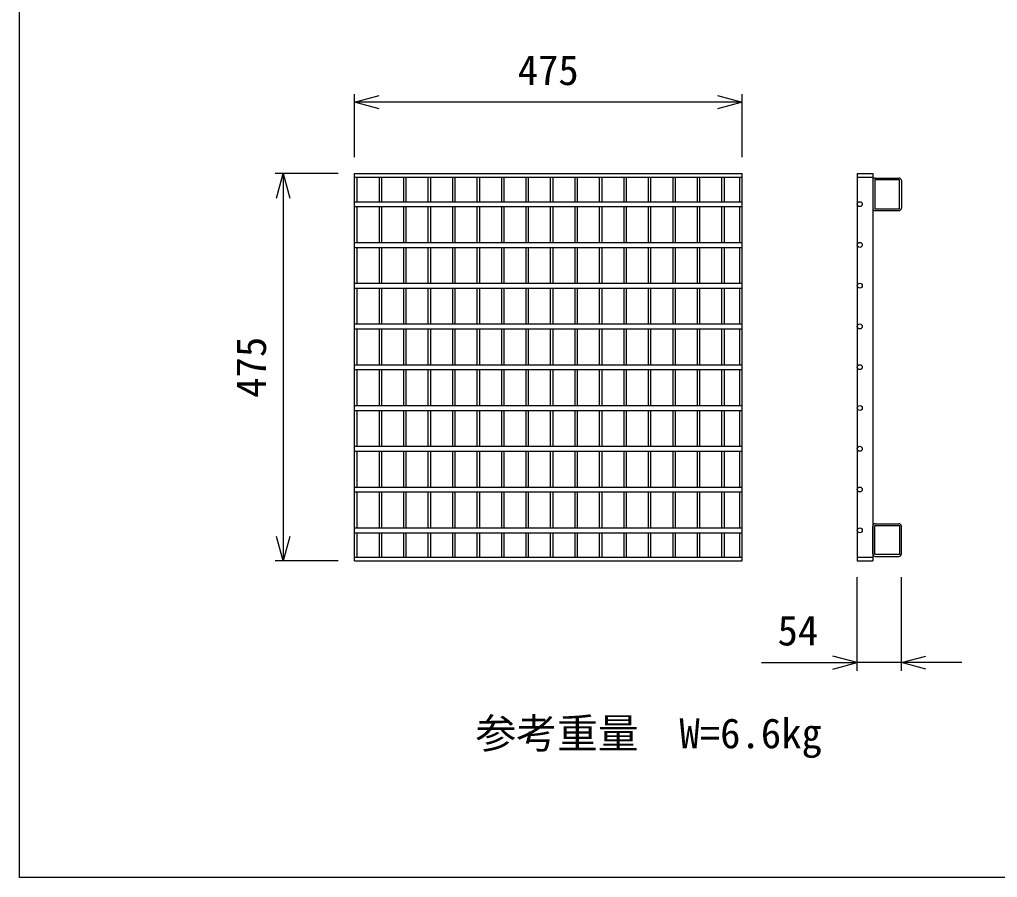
# Model space of a CAD drawing. Units: millimetres, scale not verified. Extents: x -10500 to 10500, y -7425 to 7425.
# Drawn here: x -8250 to -7051, y -5552 to -4500 of the extents above; entities that cross this region are included whole.
import ezdxf
from ezdxf.enums import TextEntityAlignment as Align

# ---------------------------------------------------------------- set-up
doc = ezdxf.new("R2010")
doc.units = ezdxf.units.MM
doc.header["$LTSCALE"] = 25
for name, color, linetype, lineweight in [('0-1_DIM', 7, 'Continuous', 25), ('0-3_HATCH', 6, 'Continuous', 25), ('0-7_TXT', 7, 'Continuous', 25)]:
    doc.layers.add(name, color=color, linetype=linetype, lineweight=lineweight)
doc.styles.add('ＭＳ ゴシック', font='')
doc.styles.get('ＭＳ ゴシック').set_extended_font_data('MS Gothic')

msp = doc.modelspace()

# ---------------------------------------------------------------- linework, layer by layer
at = {"layer": '0-1_DIM'}
for p, q in [((-7839.36, -4669.24), (-7839.36, -4591.74)), ((-7364.36, -4601.74), (-7839.36, -4601.74)), ((-7364.36, -4669.24), (-7364.36, -4591.74)), ((-7859.36, -4689.24), (-7936.86, -4689.24)), ((-7926.86, -4689.24), (-7926.86, -5164.24)), ((-7859.36, -5164.24), (-7936.86, -5164.24)), ((-7223.04, -5298.96), (-7223.04, -5184.24)), ((-7169.04, -5298.96), (-7169.04, -5184.24)), ((-7340.3, -5288.96), (-7223.04, -5288.96)), ((-7169.04, -5288.96), (-7223.04, -5288.96)), ((-7095.08, -5288.96), (-7169.04, -5288.96))]:
    msp.add_line(p, q, dxfattribs=at)
for points in [[(-7809.36, -4609.78), (-7839.36, -4601.74), (-7809.36, -4593.7)], [(-7394.36, -4593.7), (-7364.36, -4601.74), (-7394.36, -4609.78)], [(-7934.9, -4719.24), (-7926.86, -4689.24), (-7918.82, -4719.24)], [(-7918.82, -5134.24), (-7926.86, -5164.24), (-7934.9, -5134.24)], [(-7253.04, -5297), (-7223.04, -5288.96), (-7253.04, -5280.92)], [(-7139.04, -5297), (-7169.04, -5288.96), (-7139.04, -5280.92)]]:
    msp.add_lwpolyline(points, dxfattribs=at)
at = {"layer": '0-3_HATCH'}
for p, q in [((-7839.36, -4689.24), (-7364.36, -4689.24)), ((-7839.36, -5164.24), (-7839.36, -4689.24)), ((-7839.36, -4693.74), (-7364.36, -4693.74)), ((-7836.36, -4693.74), (-7836.36, -4723.74)), ((-7809.36, -4693.74), (-7809.36, -4723.74)), ((-7806.36, -4693.74), (-7806.36, -4723.74)), ((-7779.36, -4693.74), (-7779.36, -4723.74)), ((-7776.36, -4693.74), (-7776.36, -4723.74)), ((-7749.36, -4693.74), (-7749.36, -4723.74)), ((-7746.36, -4693.74), (-7746.36, -4723.74)), ((-7719.36, -4693.74), (-7719.36, -4723.74)), ((-7716.36, -4693.74), (-7716.36, -4723.74)), ((-7689.36, -4693.74), (-7689.36, -4723.74)), ((-7686.36, -4693.74), (-7686.36, -4723.74)), ((-7659.36, -4693.74), (-7659.36, -4723.74)), ((-7656.36, -4693.74), (-7656.36, -4723.74)), ((-7629.36, -4693.74), (-7629.36, -4723.74)), ((-7626.36, -4693.74), (-7626.36, -4723.74)), ((-7599.36, -4693.74), (-7599.36, -4723.74)), ((-7596.36, -4693.74), (-7596.36, -4723.74)), ((-7569.36, -4693.74), (-7569.36, -4723.74)), ((-7566.36, -4693.74), (-7566.36, -4723.74)), ((-7539.36, -4693.74), (-7539.36, -4723.74)), ((-7536.36, -4693.74), (-7536.36, -4723.74)), ((-7509.36, -4693.74), (-7509.36, -4723.74)), ((-7506.36, -4693.74), (-7506.36, -4723.74)), ((-7479.36, -4693.74), (-7479.36, -4723.74)), ((-7476.36, -4693.74), (-7476.36, -4723.74)), ((-7449.36, -4693.74), (-7449.36, -4723.74)), ((-7446.36, -4693.74), (-7446.36, -4723.74)), ((-7419.36, -4693.74), (-7419.36, -4723.74)), ((-7416.36, -4693.74), (-7416.36, -4723.74)), ((-7389.36, -4693.74), (-7389.36, -4723.74)), ((-7386.36, -4693.74), (-7386.36, -4723.74)), ((-7367.36, -4693.74), (-7367.36, -4723.74)), ((-7364.36, -5164.24), (-7364.36, -4689.24)), ((-7223.04, -4689.24), (-7223.04, -5164.24)), ((-7223.04, -4689.24), (-7204.04, -4689.24)), ((-7223.04, -4693.74), (-7204.04, -4693.74)), ((-7204.04, -4689.24), (-7204.04, -5164.24)), ((-7204.04, -4697.74), (-7204.04, -4731.74)), ((-7201.04, -4694.74), (-7172.04, -4694.74)), ((-7169.04, -4697.74), (-7169.04, -4731.74)), ((-7839.36, -4723.74), (-7364.36, -4723.74)), ((-7839.36, -4729.74), (-7364.36, -4729.74)), ((-7836.36, -4729.74), (-7836.36, -4773.74)), ((-7809.36, -4729.74), (-7809.36, -4773.74)), ((-7806.36, -4729.74), (-7806.36, -4773.74)), ((-7779.36, -4729.74), (-7779.36, -4773.74)), ((-7776.36, -4729.74), (-7776.36, -4773.74)), ((-7749.36, -4729.74), (-7749.36, -4773.74)), ((-7746.36, -4729.74), (-7746.36, -4773.74)), ((-7719.36, -4729.74), (-7719.36, -4773.74)), ((-7716.36, -4729.74), (-7716.36, -4773.74)), ((-7689.36, -4729.74), (-7689.36, -4773.74)), ((-7686.36, -4729.74), (-7686.36, -4773.74)), ((-7659.36, -4729.74), (-7659.36, -4773.74)), ((-7656.36, -4729.74), (-7656.36, -4773.74)), ((-7629.36, -4729.74), (-7629.36, -4773.74)), ((-7626.36, -4729.74), (-7626.36, -4773.74)), ((-7599.36, -4729.74), (-7599.36, -4773.74)), ((-7596.36, -4729.74), (-7596.36, -4773.74)), ((-7569.36, -4729.74), (-7569.36, -4773.74)), ((-7566.36, -4729.74), (-7566.36, -4773.74)), ((-7539.36, -4729.74), (-7539.36, -4773.74)), ((-7536.36, -4729.74), (-7536.36, -4773.74)), ((-7509.36, -4729.74), (-7509.36, -4773.74)), ((-7506.36, -4729.74), (-7506.36, -4773.74)), ((-7479.36, -4729.74), (-7479.36, -4773.74)), ((-7476.36, -4729.74), (-7476.36, -4773.74)), ((-7449.36, -4729.74), (-7449.36, -4773.74)), ((-7446.36, -4729.74), (-7446.36, -4773.74)), ((-7419.36, -4729.74), (-7419.36, -4773.74)), ((-7416.36, -4729.74), (-7416.36, -4773.74)), ((-7389.36, -4729.74), (-7389.36, -4773.74)), ((-7386.36, -4729.74), (-7386.36, -4773.74)), ((-7367.36, -4729.74), (-7367.36, -4773.74)), ((-7201.04, -4734.74), (-7172.04, -4734.74)), ((-7839.36, -4773.74), (-7364.36, -4773.74)), ((-7839.36, -4779.74), (-7364.36, -4779.74)), ((-7836.36, -4779.74), (-7836.36, -4823.74)), ((-7809.36, -4779.74), (-7809.36, -4823.74)), ((-7806.36, -4779.74), (-7806.36, -4823.74)), ((-7779.36, -4779.74), (-7779.36, -4823.74)), ((-7776.36, -4779.74), (-7776.36, -4823.74)), ((-7749.36, -4779.74), (-7749.36, -4823.74)), ((-7746.36, -4779.74), (-7746.36, -4823.74)), ((-7719.36, -4779.74), (-7719.36, -4823.74)), ((-7716.36, -4779.74), (-7716.36, -4823.74)), ((-7689.36, -4779.74), (-7689.36, -4823.74)), ((-7686.36, -4779.74), (-7686.36, -4823.74)), ((-7659.36, -4779.74), (-7659.36, -4823.74)), ((-7656.36, -4779.74), (-7656.36, -4823.74)), ((-7629.36, -4779.74), (-7629.36, -4823.74)), ((-7626.36, -4779.74), (-7626.36, -4823.74)), ((-7599.36, -4779.74), (-7599.36, -4823.74)), ((-7596.36, -4779.74), (-7596.36, -4823.74)), ((-7569.36, -4779.74), (-7569.36, -4823.74)), ((-7566.36, -4779.74), (-7566.36, -4823.74)), ((-7539.36, -4779.74), (-7539.36, -4823.74)), ((-7536.36, -4779.74), (-7536.36, -4823.74)), ((-7509.36, -4779.74), (-7509.36, -4823.74)), ((-7506.36, -4779.74), (-7506.36, -4823.74)), ((-7479.36, -4779.74), (-7479.36, -4823.74)), ((-7476.36, -4779.74), (-7476.36, -4823.74)), ((-7449.36, -4779.74), (-7449.36, -4823.74)), ((-7446.36, -4779.74), (-7446.36, -4823.74)), ((-7419.36, -4779.74), (-7419.36, -4823.74)), ((-7416.36, -4779.74), (-7416.36, -4823.74)), ((-7389.36, -4779.74), (-7389.36, -4823.74)), ((-7386.36, -4779.74), (-7386.36, -4823.74)), ((-7367.36, -4779.74), (-7367.36, -4823.74)), ((-7839.36, -4823.74), (-7364.36, -4823.74)), ((-7839.36, -4829.74), (-7364.36, -4829.74)), ((-7836.36, -4829.74), (-7836.36, -4873.74)), ((-7809.36, -4829.74), (-7809.36, -4873.74)), ((-7806.36, -4829.74), (-7806.36, -4873.74)), ((-7779.36, -4829.74), (-7779.36, -4873.74)), ((-7776.36, -4829.74), (-7776.36, -4873.74)), ((-7749.36, -4829.74), (-7749.36, -4873.74)), ((-7746.36, -4829.74), (-7746.36, -4873.74)), ((-7719.36, -4829.74), (-7719.36, -4873.74)), ((-7716.36, -4829.74), (-7716.36, -4873.74)), ((-7689.36, -4829.74), (-7689.36, -4873.74)), ((-7686.36, -4829.74), (-7686.36, -4873.74)), ((-7659.36, -4829.74), (-7659.36, -4873.74)), ((-7656.36, -4829.74), (-7656.36, -4873.74)), ((-7629.36, -4829.74), (-7629.36, -4873.74)), ((-7626.36, -4829.74), (-7626.36, -4873.74)), ((-7599.36, -4829.74), (-7599.36, -4873.74)), ((-7596.36, -4829.74), (-7596.36, -4873.74)), ((-7569.36, -4829.74), (-7569.36, -4873.74)), ((-7566.36, -4829.74), (-7566.36, -4873.74)), ((-7539.36, -4829.74), (-7539.36, -4873.74)), ((-7536.36, -4829.74), (-7536.36, -4873.74)), ((-7509.36, -4829.74), (-7509.36, -4873.74)), ((-7506.36, -4829.74), (-7506.36, -4873.74)), ((-7479.36, -4829.74), (-7479.36, -4873.74)), ((-7476.36, -4829.74), (-7476.36, -4873.74)), ((-7449.36, -4829.74), (-7449.36, -4873.74)), ((-7446.36, -4829.74), (-7446.36, -4873.74)), ((-7419.36, -4829.74), (-7419.36, -4873.74)), ((-7416.36, -4829.74), (-7416.36, -4873.74)), ((-7389.36, -4829.74), (-7389.36, -4873.74)), ((-7386.36, -4829.74), (-7386.36, -4873.74)), ((-7367.36, -4829.74), (-7367.36, -4873.74)), ((-7839.36, -4873.74), (-7364.36, -4873.74)), ((-7839.36, -4879.74), (-7364.36, -4879.74)), ((-7836.36, -4879.74), (-7836.36, -4923.74)), ((-7809.36, -4879.74), (-7809.36, -4923.74)), ((-7806.36, -4879.74), (-7806.36, -4923.74)), ((-7779.36, -4879.74), (-7779.36, -4923.74)), ((-7776.36, -4879.74), (-7776.36, -4923.74)), ((-7749.36, -4879.74), (-7749.36, -4923.74)), ((-7746.36, -4879.74), (-7746.36, -4923.74)), ((-7719.36, -4879.74), (-7719.36, -4923.74)), ((-7716.36, -4879.74), (-7716.36, -4923.74)), ((-7689.36, -4879.74), (-7689.36, -4923.74)), ((-7686.36, -4879.74), (-7686.36, -4923.74)), ((-7659.36, -4879.74), (-7659.36, -4923.74)), ((-7656.36, -4879.74), (-7656.36, -4923.74)), ((-7629.36, -4879.74), (-7629.36, -4923.74)), ((-7626.36, -4879.74), (-7626.36, -4923.74)), ((-7599.36, -4879.74), (-7599.36, -4923.74)), ((-7596.36, -4879.74), (-7596.36, -4923.74)), ((-7569.36, -4879.74), (-7569.36, -4923.74)), ((-7566.36, -4879.74), (-7566.36, -4923.74)), ((-7539.36, -4879.74), (-7539.36, -4923.74)), ((-7536.36, -4879.74), (-7536.36, -4923.74)), ((-7509.36, -4879.74), (-7509.36, -4923.74)), ((-7506.36, -4879.74), (-7506.36, -4923.74)), ((-7479.36, -4879.74), (-7479.36, -4923.74)), ((-7476.36, -4879.74), (-7476.36, -4923.74)), ((-7449.36, -4879.74), (-7449.36, -4923.74)), ((-7446.36, -4879.74), (-7446.36, -4923.74)), ((-7419.36, -4879.74), (-7419.36, -4923.74)), ((-7416.36, -4879.74), (-7416.36, -4923.74)), ((-7389.36, -4879.74), (-7389.36, -4923.74)), ((-7386.36, -4879.74), (-7386.36, -4923.74)), ((-7367.36, -4879.74), (-7367.36, -4923.74)), ((-7839.36, -4923.74), (-7364.36, -4923.74)), ((-7839.36, -4929.74), (-7364.36, -4929.74)), ((-7836.36, -4929.74), (-7836.36, -4973.74)), ((-7809.36, -4929.74), (-7809.36, -4973.74)), ((-7806.36, -4929.74), (-7806.36, -4973.74)), ((-7779.36, -4929.74), (-7779.36, -4973.74)), ((-7776.36, -4929.74), (-7776.36, -4973.74)), ((-7749.36, -4929.74), (-7749.36, -4973.74)), ((-7746.36, -4929.74), (-7746.36, -4973.74)), ((-7719.36, -4929.74), (-7719.36, -4973.74)), ((-7716.36, -4929.74), (-7716.36, -4973.74)), ((-7689.36, -4929.74), (-7689.36, -4973.74)), ((-7686.36, -4929.74), (-7686.36, -4973.74)), ((-7659.36, -4929.74), (-7659.36, -4973.74)), ((-7656.36, -4929.74), (-7656.36, -4973.74)), ((-7629.36, -4929.74), (-7629.36, -4973.74)), ((-7626.36, -4929.74), (-7626.36, -4973.74)), ((-7599.36, -4929.74), (-7599.36, -4973.74)), ((-7596.36, -4929.74), (-7596.36, -4973.74)), ((-7569.36, -4929.74), (-7569.36, -4973.74)), ((-7566.36, -4929.74), (-7566.36, -4973.74)), ((-7539.36, -4929.74), (-7539.36, -4973.74)), ((-7536.36, -4929.74), (-7536.36, -4973.74)), ((-7509.36, -4929.74), (-7509.36, -4973.74)), ((-7506.36, -4929.74), (-7506.36, -4973.74)), ((-7479.36, -4929.74), (-7479.36, -4973.74)), ((-7476.36, -4929.74), (-7476.36, -4973.74)), ((-7449.36, -4929.74), (-7449.36, -4973.74)), ((-7446.36, -4929.74), (-7446.36, -4973.74)), ((-7419.36, -4929.74), (-7419.36, -4973.74)), ((-7416.36, -4929.74), (-7416.36, -4973.74)), ((-7389.36, -4929.74), (-7389.36, -4973.74)), ((-7386.36, -4929.74), (-7386.36, -4973.74)), ((-7367.36, -4929.74), (-7367.36, -4973.74)), ((-7839.36, -4973.74), (-7364.36, -4973.74)), ((-7839.36, -4979.74), (-7364.36, -4979.74)), ((-7836.36, -4979.74), (-7836.36, -5023.74)), ((-7809.36, -4979.74), (-7809.36, -5023.74)), ((-7806.36, -4979.74), (-7806.36, -5023.74)), ((-7779.36, -4979.74), (-7779.36, -5023.74)), ((-7776.36, -4979.74), (-7776.36, -5023.74)), ((-7749.36, -4979.74), (-7749.36, -5023.74)), ((-7746.36, -4979.74), (-7746.36, -5023.74)), ((-7719.36, -4979.74), (-7719.36, -5023.74)), ((-7716.36, -4979.74), (-7716.36, -5023.74)), ((-7689.36, -4979.74), (-7689.36, -5023.74)), ((-7686.36, -4979.74), (-7686.36, -5023.74)), ((-7659.36, -4979.74), (-7659.36, -5023.74)), ((-7656.36, -4979.74), (-7656.36, -5023.74)), ((-7629.36, -4979.74), (-7629.36, -5023.74)), ((-7626.36, -4979.74), (-7626.36, -5023.74)), ((-7599.36, -4979.74), (-7599.36, -5023.74)), ((-7596.36, -4979.74), (-7596.36, -5023.74)), ((-7569.36, -4979.74), (-7569.36, -5023.74)), ((-7566.36, -4979.74), (-7566.36, -5023.74)), ((-7539.36, -4979.74), (-7539.36, -5023.74)), ((-7536.36, -4979.74), (-7536.36, -5023.74)), ((-7509.36, -4979.74), (-7509.36, -5023.74)), ((-7506.36, -4979.74), (-7506.36, -5023.74)), ((-7479.36, -4979.74), (-7479.36, -5023.74)), ((-7476.36, -4979.74), (-7476.36, -5023.74)), ((-7449.36, -4979.74), (-7449.36, -5023.74)), ((-7446.36, -4979.74), (-7446.36, -5023.74)), ((-7419.36, -4979.74), (-7419.36, -5023.74)), ((-7416.36, -4979.74), (-7416.36, -5023.74)), ((-7389.36, -4979.74), (-7389.36, -5023.74)), ((-7386.36, -4979.74), (-7386.36, -5023.74)), ((-7367.36, -4979.74), (-7367.36, -5023.74)), ((-7839.36, -5023.74), (-7364.36, -5023.74)), ((-7839.36, -5029.74), (-7364.36, -5029.74)), ((-7836.36, -5029.74), (-7836.36, -5073.74)), ((-7809.36, -5029.74), (-7809.36, -5073.74)), ((-7806.36, -5029.74), (-7806.36, -5073.74)), ((-7779.36, -5029.74), (-7779.36, -5073.74)), ((-7776.36, -5029.74), (-7776.36, -5073.74)), ((-7749.36, -5029.74), (-7749.36, -5073.74)), ((-7746.36, -5029.74), (-7746.36, -5073.74)), ((-7719.36, -5029.74), (-7719.36, -5073.74)), ((-7716.36, -5029.74), (-7716.36, -5073.74)), ((-7689.36, -5029.74), (-7689.36, -5073.74)), ((-7686.36, -5029.74), (-7686.36, -5073.74)), ((-7659.36, -5029.74), (-7659.36, -5073.74)), ((-7656.36, -5029.74), (-7656.36, -5073.74)), ((-7629.36, -5029.74), (-7629.36, -5073.74)), ((-7626.36, -5029.74), (-7626.36, -5073.74)), ((-7599.36, -5029.74), (-7599.36, -5073.74)), ((-7596.36, -5029.74), (-7596.36, -5073.74)), ((-7569.36, -5029.74), (-7569.36, -5073.74)), ((-7566.36, -5029.74), (-7566.36, -5073.74)), ((-7539.36, -5029.74), (-7539.36, -5073.74)), ((-7536.36, -5029.74), (-7536.36, -5073.74)), ((-7509.36, -5029.74), (-7509.36, -5073.74)), ((-7506.36, -5029.74), (-7506.36, -5073.74)), ((-7479.36, -5029.74), (-7479.36, -5073.74)), ((-7476.36, -5029.74), (-7476.36, -5073.74)), ((-7449.36, -5029.74), (-7449.36, -5073.74)), ((-7446.36, -5029.74), (-7446.36, -5073.74)), ((-7419.36, -5029.74), (-7419.36, -5073.74)), ((-7416.36, -5029.74), (-7416.36, -5073.74)), ((-7389.36, -5029.74), (-7389.36, -5073.74)), ((-7386.36, -5029.74), (-7386.36, -5073.74)), ((-7367.36, -5029.74), (-7367.36, -5073.74)), ((-7839.36, -5073.74), (-7364.36, -5073.74)), ((-7839.36, -5079.74), (-7364.36, -5079.74)), ((-7836.36, -5079.74), (-7836.36, -5123.74)), ((-7809.36, -5079.74), (-7809.36, -5123.74)), ((-7806.36, -5079.74), (-7806.36, -5123.74)), ((-7779.36, -5079.74), (-7779.36, -5123.74)), ((-7776.36, -5079.74), (-7776.36, -5123.74)), ((-7749.36, -5079.74), (-7749.36, -5123.74)), ((-7746.36, -5079.74), (-7746.36, -5123.74)), ((-7719.36, -5079.74), (-7719.36, -5123.74)), ((-7716.36, -5079.74), (-7716.36, -5123.74)), ((-7689.36, -5079.74), (-7689.36, -5123.74)), ((-7686.36, -5079.74), (-7686.36, -5123.74)), ((-7659.36, -5079.74), (-7659.36, -5123.74)), ((-7656.36, -5079.74), (-7656.36, -5123.74)), ((-7629.36, -5079.74), (-7629.36, -5123.74)), ((-7626.36, -5079.74), (-7626.36, -5123.74)), ((-7599.36, -5079.74), (-7599.36, -5123.74)), ((-7596.36, -5079.74), (-7596.36, -5123.74)), ((-7569.36, -5079.74), (-7569.36, -5123.74)), ((-7566.36, -5079.74), (-7566.36, -5123.74)), ((-7539.36, -5079.74), (-7539.36, -5123.74)), ((-7536.36, -5079.74), (-7536.36, -5123.74)), ((-7509.36, -5079.74), (-7509.36, -5123.74)), ((-7506.36, -5079.74), (-7506.36, -5123.74)), ((-7479.36, -5079.74), (-7479.36, -5123.74)), ((-7476.36, -5079.74), (-7476.36, -5123.74)), ((-7449.36, -5079.74), (-7449.36, -5123.74)), ((-7446.36, -5079.74), (-7446.36, -5123.74)), ((-7419.36, -5079.74), (-7419.36, -5123.74)), ((-7416.36, -5079.74), (-7416.36, -5123.74)), ((-7389.36, -5079.74), (-7389.36, -5123.74)), ((-7386.36, -5079.74), (-7386.36, -5123.74)), ((-7367.36, -5079.74), (-7367.36, -5123.74)), ((-7839.36, -5123.74), (-7364.36, -5123.74)), ((-7839.36, -5129.74), (-7364.36, -5129.74)), ((-7836.36, -5129.74), (-7836.36, -5159.74)), ((-7809.36, -5129.74), (-7809.36, -5159.74)), ((-7806.36, -5129.74), (-7806.36, -5159.74)), ((-7779.36, -5129.74), (-7779.36, -5159.74)), ((-7776.36, -5129.74), (-7776.36, -5159.74)), ((-7749.36, -5129.74), (-7749.36, -5159.74)), ((-7746.36, -5129.74), (-7746.36, -5159.74)), ((-7719.36, -5129.74), (-7719.36, -5159.74)), ((-7716.36, -5129.74), (-7716.36, -5159.74)), ((-7689.36, -5129.74), (-7689.36, -5159.74)), ((-7686.36, -5129.74), (-7686.36, -5159.74)), ((-7659.36, -5129.74), (-7659.36, -5159.74)), ((-7656.36, -5129.74), (-7656.36, -5159.74)), ((-7629.36, -5129.74), (-7629.36, -5159.74)), ((-7626.36, -5129.74), (-7626.36, -5159.74)), ((-7599.36, -5129.74), (-7599.36, -5159.74)), ((-7596.36, -5129.74), (-7596.36, -5159.74)), ((-7569.36, -5129.74), (-7569.36, -5159.74)), ((-7566.36, -5129.74), (-7566.36, -5159.74)), ((-7539.36, -5129.74), (-7539.36, -5159.74)), ((-7536.36, -5129.74), (-7536.36, -5159.74)), ((-7509.36, -5129.74), (-7509.36, -5159.74)), ((-7506.36, -5129.74), (-7506.36, -5159.74)), ((-7479.36, -5129.74), (-7479.36, -5159.74)), ((-7476.36, -5129.74), (-7476.36, -5159.74)), ((-7449.36, -5129.74), (-7449.36, -5159.74)), ((-7446.36, -5129.74), (-7446.36, -5159.74)), ((-7419.36, -5129.74), (-7419.36, -5159.74)), ((-7416.36, -5129.74), (-7416.36, -5159.74)), ((-7389.36, -5129.74), (-7389.36, -5159.74)), ((-7386.36, -5129.74), (-7386.36, -5159.74)), ((-7367.36, -5129.74), (-7367.36, -5159.74)), ((-7204.04, -5155.74), (-7204.04, -5121.74)), ((-7201.04, -5118.74), (-7172.04, -5118.74)), ((-7169.04, -5155.74), (-7169.04, -5121.74)), ((-7839.36, -5159.74), (-7364.36, -5159.74)), ((-7839.36, -5164.24), (-7364.36, -5164.24)), ((-7223.04, -5159.74), (-7204.04, -5159.74)), ((-7223.04, -5164.24), (-7204.04, -5164.24)), ((-7201.04, -5158.74), (-7172.04, -5158.74))]:
    msp.add_line(p, q, dxfattribs=at)
for points in [[(-7201.74, -4732.44), (-7171.34, -4732.44), (-7171.34, -4697.04), (-7201.74, -4697.04)], [(-7201.74, -5121.04), (-7171.34, -5121.04), (-7171.34, -5156.44), (-7201.74, -5156.44)]]:
    msp.add_lwpolyline(points, close=True, dxfattribs=at)
for centre in [(-7220.04, -4726.74), (-7220.04, -4776.74), (-7220.04, -4826.74), (-7220.04, -4876.74), (-7220.04, -4926.74), (-7220.04, -4976.74), (-7220.04, -5026.74), (-7220.04, -5076.74), (-7220.04, -5126.74)]:
    msp.add_circle(centre, 3, dxfattribs=at)
for centre, start, end in [((-7201.04, -4697.74), 90, 180), ((-7172.04, -4697.74), 0, 90), ((-7201.04, -4731.74), 180, 270), ((-7172.04, -4731.74), 270, 0), ((-7201.04, -5121.74), 90, 180), ((-7172.04, -5121.74), 0, 90), ((-7201.04, -5155.74), 180, 270), ((-7172.04, -5155.74), 270, 0)]:
    msp.add_arc(centre, 3, start, end, dxfattribs=at)
at = {"layer": '0-7_TXT'}
msp.add_lwpolyline([(-2150, -2152.43), (-2150, -5552.43), (-8250, -5552.43), (-8250, -2152.43)], dxfattribs=at)

# ---------------------------------------------------------------- texts
at = {"layer": '0-1_DIM', "style": 'ＭＳ ゴシック'}
for s, p in [('475', (-7639.36, -4591.74)), ('54', (-7320.79, -5278.96)), ('参考重量\u3000W=6.6kg', (-7691.09, -5404.98))]:
    msp.add_text(s, height=36.66, dxfattribs=at).set_placement(p, align=Align.BOTTOM_LEFT)
msp.add_text('475', height=36.66, rotation=90, dxfattribs=at).set_placement((-7936.86, -4964.24), align=Align.BOTTOM_LEFT)

doc.saveas('drawing.dxf')
